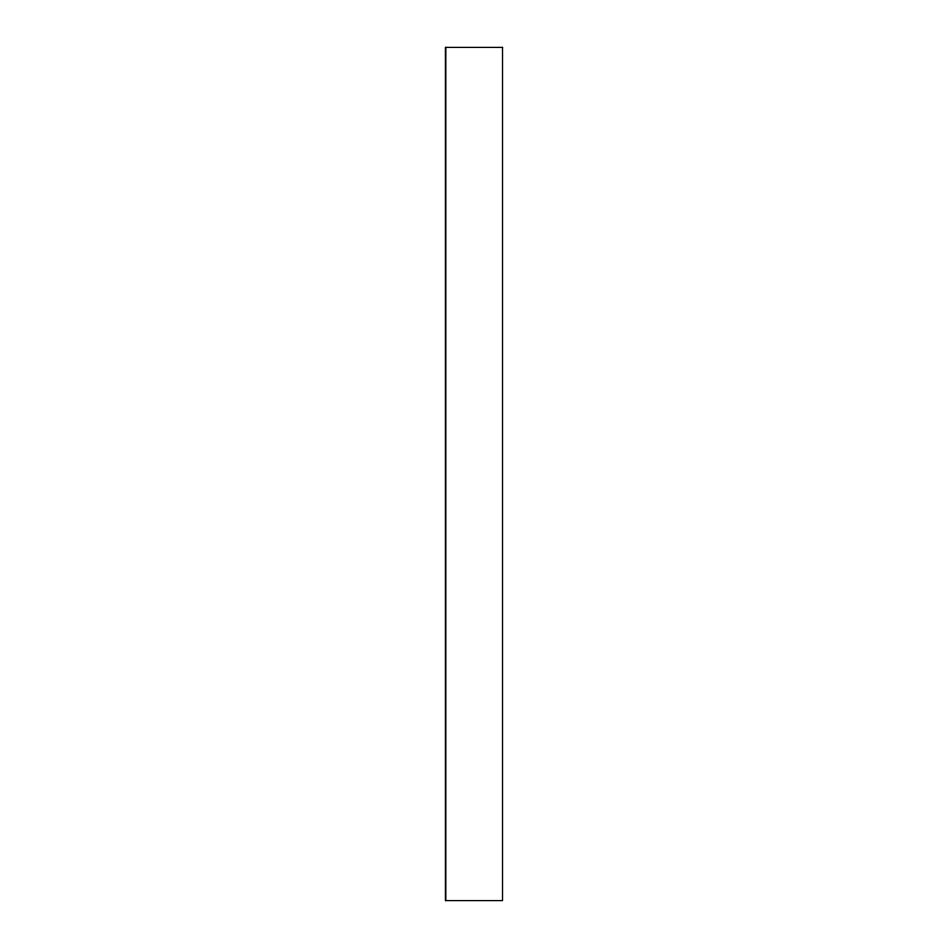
<?xml version="1.0" encoding="UTF-8"?>
<svg xmlns="http://www.w3.org/2000/svg" width="948" height="948" viewBox="0 0 948 948"><rect width="100%" height="100%" fill="white"/><g stroke="black" fill="none" stroke-linecap="round" stroke-linejoin="round"><path stroke-width="1.42" d="M445.643 47.4L445.643 900.6M502.523 47.4L445.477 47.4L445.477 900.6L502.523 900.6L502.523 47.4"/></g></svg>
